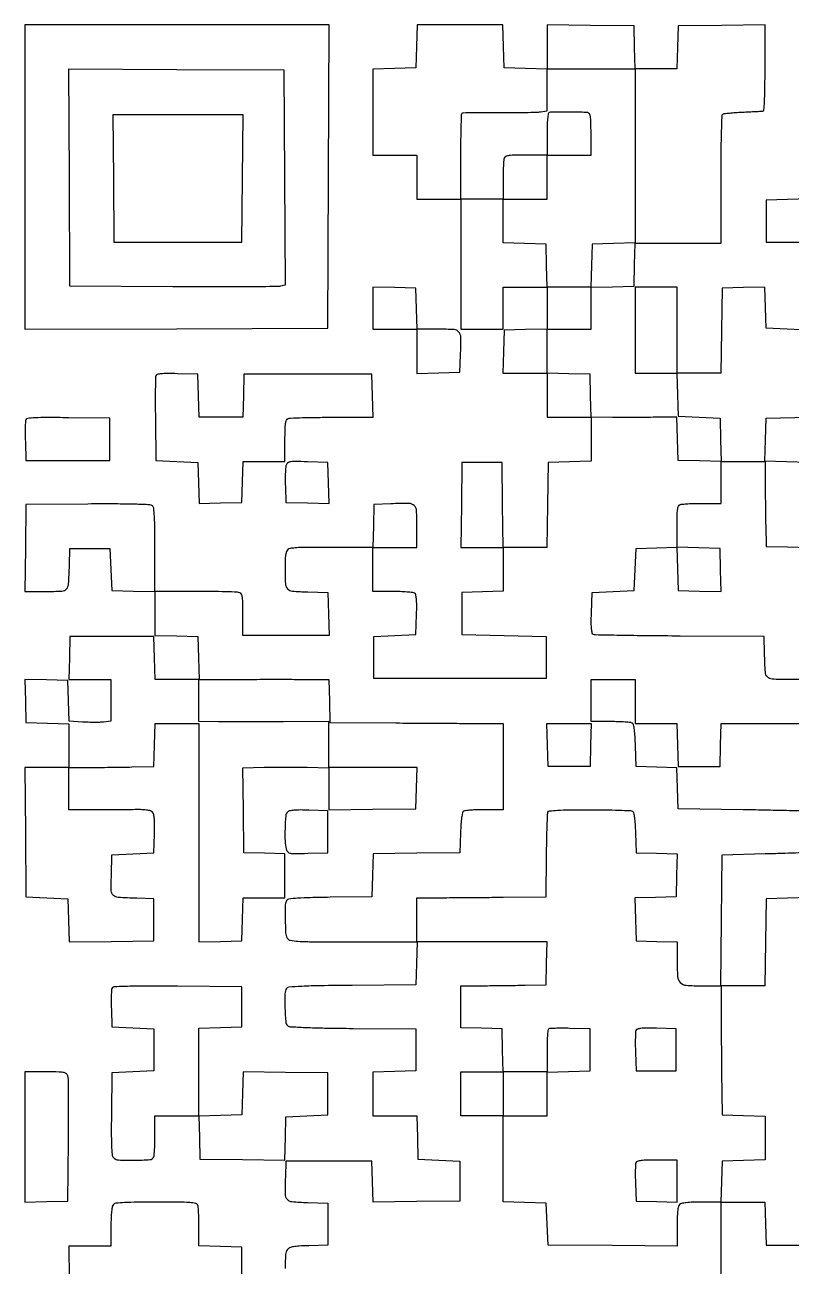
# Model space of a CAD drawing. Extents: x 179 to 1071, y 112 to 1107.
# Drawn here: x 179 to 562, y 487 to 1107 of the extents above; entities that cross this region are included whole.
import ezdxf

# ---------------------------------------------------------------- set-up
doc = ezdxf.new("R2010")
doc.units = 0

msp = doc.modelspace()

# ---------------------------------------------------------------- linework, layer by layer
for points in [[(570.5, 954.5), (560, 955), (549.5, 955.5), (549.214647, 965.783473), (548.929295, 976.066946), (538.214647, 975.783473), (527.5, 975.5), (527.230112, 954.25), (526.960225, 933), (515.980112, 933), (505, 933), (505, 954.5), (505, 976), (494.5, 976), (484, 976), (484, 954.5), (484, 933), (494.466168, 933), (504.932337, 933), (505.216168, 922.25), (505.5, 911.5), (516, 911), (526.5, 910.5), (526.784178, 899.715822), (527.068357, 888.931643), (516.284178, 889.215822), (505.5, 889.5), (505.215624, 900.303679), (504.931248, 911.107358), (494.215624, 910.995248, -0.001254), (489.337511, 910.956444, -0.000736), (483.49984, 910.933234, -0.000736), (477.662114, 910.927201, -0.001254), (472.783832, 910.941569), (462.067663, 911), (461.783832, 921.75), (461.5, 932.5), (450.75, 932.783832), (440, 933.067663), (440, 944.033832), (440, 955), (451, 955), (462, 955), (462, 965.466168), (462, 975.932337), (472.75, 976.216168), (483.5, 976.5), (483.783832, 987.25), (484.067663, 998), (505.533832, 998), (527, 998), (527, 1029.940983, -0.002439), (527.063059, 1042.866973, -0.004789), (527.261912, 1053.150001, -0.001209), (527.531704, 1061.758112, -0.250946), (527.940622, 1062.463302, -0.108827), (528.643005, 1062.709214, -0.004944), (531.192691, 1062.99103, -0.008065), (534.247268, 1063.248415, -0.005672), (537.690622, 1063.443477, 0.000233), (541.156116, 1063.601996, 0.000318), (544.279433, 1063.748316, 0.000207), (546.903456, 1063.874011, 0.003678), (547.75, 1063.921158, 0.366099), (548.410337, 1064.554936, 0.011555), (548.734562, 1068.552927, 0.01191), (548.945216, 1074.747885, 0.002543), (549, 1085.519502), (549, 1107.039005), (527.25, 1106.769502), (505.5, 1106.5), (505.216168, 1095.75), (504.932337, 1085), (494.5, 1085), (484.067663, 1085), (483.783832, 1095.75), (483.5, 1106.5), (461.75, 1106.769502), (440, 1107.039005), (440, 1095.985671), (440, 1084.932337), (429.25, 1085.216168), (418.5, 1085.5), (418.216168, 1096.25), (417.932337, 1107), (396.5, 1107), (375.067663, 1107), (374.783832, 1096.25), (374.5, 1085.5), (363.75, 1085.216168), (353, 1084.932337), (353, 1063.466168), (353, 1042), (364, 1042), (375, 1042), (375, 1031), (375, 1020), (386, 1020), (397, 1020), (397, 987.5), (397, 955), (407.5, 955), (418, 955), (418, 965.5), (418, 976), (429, 976), (440, 976), (440, 965.533832), (440, 955.067663), (429.25, 954.783832), (418.5, 954.5), (418.216168, 943.75), (417.932337, 933), (428.966168, 933), (440, 933), (440, 922), (440, 911), (451, 911), (462, 911), (462, 900.033832), (462, 889.067663), (451.25, 888.783832), (440.5, 888.5), (440.230112, 867.25), (439.960225, 846), (429, 846), (418.039775, 846), (417.769888, 867.25), (417.5, 888.5), (407.5, 888.5), (397.5, 888.5), (397.230112, 867.25), (396.960225, 846), (407.480112, 846), (418, 846), (418, 835.034983), (418, 824.069966), (407.75, 823.784983), (397.5, 823.5), (397.5, 813), (397.5, 802.5), (418.5, 802), (439.5, 801.5), (439.5, 791), (439.5, 780.5), (396.5, 780.5), (353.5, 780.5), (353.5, 791), (353.5, 801.5), (364, 802), (374.5, 802.5), (374.788231, 812.417355, 0.006827), (374.861823, 817.195195, 0.023663), (374.721018, 820.282937, 0.033714), (374.395734, 822.294865, 0.19692), (373.788231, 823.152042, 0.115445), (372.860149, 823.475649, 0.007585), (370.014355, 823.733781, 0.010675), (366.578609, 823.919286, 0.007755), (362.75, 823.984687), (353, 824), (353, 835), (353, 846), (364, 846), (375, 846), (375, 856.480948, 0.01319), (374.788355, 864.50249, 0.203196), (373.602972, 866.933469, 0.179688), (370.965089, 867.928151, 0.009927), (362, 867.795054), (353.5, 867.5), (353.216168, 856.75), (352.932337, 846), (342.216168, 845.937986, -0.001328), (337.39951, 845.922905, -0.000831), (331.761184, 845.929594, -0.000834), (326.207257, 845.954676, -0.00152), (321.672969, 845.996501, 0.008808), (317.402679, 845.973647, 0.017756), (314.042149, 845.776915, 0.018659), (311.531517, 845.445369, 0.131783), (310.422969, 844.93607, 0.139267), (309.765964, 843.97844, 0.041503), (309.337611, 842.240142, 0.029361), (309.084433, 839.715405, 0.010758), (309.013655, 836.127555, 0.011111), (309.210886, 827.915135, 0.176033), (310.267872, 825.377919, 0.188954), (312.679383, 824.200902, 0.013148), (320.357794, 823.783793), (330.5, 823.5), (330.783832, 812.75), (331.067663, 802), (309.533832, 802), (288, 802), (288, 812.393011, 0.005351), (287.940414, 817.960143, 0.030363), (287.69735, 820.913621, 0.063068), (287.23239, 822.601595, 0.205218), (286.418213, 823.393011, 0.083055), (285.220565, 823.636631, 0.001841), (279.303225, 823.821697, 0.004125), (272.357109, 823.956005, 0.002771), (264.418213, 824), (244, 824), (244, 844.877555, 0.002896), (243.940545, 855.14398, 0.011589), (243.722124, 861.42538, 0.012037), (243.379375, 865.595517, 0.195431), (242.727867, 866.810887, 0.16485), (241.429132, 867.308595, 0.003039), (233.987923, 867.55516, 0.005989), (224.194555, 867.702733, 0.002252), (210.477867, 867.683331), (179.5, 867.5), (179.230498, 845.75), (178.960995, 824), (189.461446, 824, 0.01153), (197.468162, 824.184659, 0.199626), (199.784299, 825.27559, 0.170447), (200.829557, 827.755571, 0.007935), (201.24922, 837), (201.5, 845.5), (211.5, 845.5), (221.5, 845.5), (222, 835), (222.5, 824.5), (233.25, 824.216168), (244, 823.932337), (244, 813), (244, 802.067663), (254.75, 801.783832), (265.5, 801.5), (265.783832, 790.75), (266.067663, 780), (255.067663, 780), (244.067663, 780), (243.783832, 790.75), (243.5, 801.5), (222.5, 801.5), (201.5, 801.5), (201.216168, 790.75), (200.932337, 780), (211.466168, 780), (222, 780), (222, 769.609406), (222, 759.218812), (218.25, 758.770874, -0.02236), (216.353302, 758.62993, -0.007904), (213.628598, 758.592728, -0.007828), (210.629941, 758.646142, -0.009118), (207.783526, 758.793437), (201.067052, 759.263937), (200.783526, 769.381969), (200.5, 779.5), (189.715822, 779.784178), (178.931643, 780.068357), (179.215822, 769.284178), (179.5, 758.5), (190.25, 758.216168), (201, 757.932337), (201, 746.966168), (201, 736), (189.986147, 736), (178.972294, 736), (179.236147, 703.75), (179.5, 671.5), (190, 671), (200.5, 670.5), (200.784032, 659.730211), (201.068065, 648.960423), (222.284032, 649.230211), (243.5, 649.5), (243.5, 660), (243.5, 670.5), (235, 670.75078, -0.007628), (225.685433, 671.167898, -0.170037), (223.227472, 672.198021, -0.207027), (222.186732, 674.474513, -0.012089), (222.215323, 682.277755), (222.5, 692.5), (233, 693), (243.5, 693.5), (243.788859, 702.850715, 0.00868), (243.846495, 707.112838, 0.020824), (243.702884, 710.268371, 0.02557), (243.387533, 712.534844, 0.126505), (242.842104, 713.690253, 0.146347), (241.742653, 714.42233, 0.045921), (239.785545, 714.829324, 0.026969), (236.697267, 715.012769, 0.006443), (231.553246, 714.974284, -0.002528), (226.963167, 714.903994, -0.001462), (221.442203, 714.863506, -0.001461), (215.902543, 714.855258, -0.002453), (211.25, 714.884747), (201, 715), (201, 725.5), (201, 736), (211.25, 736.072108, 0.00076), (215.967405, 736.112467, 0.000422), (221.720312, 736.17529, 0.000421), (227.544418, 736.248714, 0.000681), (232.5, 736.322108), (243.5, 736.5), (243.783832, 747.25), (244.067663, 758), (255.033832, 758), (266, 758), (266, 703.466168), (266, 648.932337), (276.75, 649.216168), (287.5, 649.5), (287.783832, 660.25), (288.067663, 671), (298.533832, 671), (309, 671), (309, 681.965017), (309, 692.930034), (298.75, 693.215017), (288.5, 693.5), (288.230301, 714.685272), (287.960601, 735.870545), (298.580194, 736.185272, -0.004684), (303.433871, 736.283619, -0.002696), (309.282188, 736.315786, -0.002693), (315.157154, 736.284786, -0.004497), (320.099893, 736.187616), (331, 735.875232), (331, 725.418114), (331, 714.960995), (352.75, 715.230498), (374.5, 715.5), (374.784983, 725.75), (375.069966, 736), (353.034983, 736), (331, 736), (331, 747.526666), (331, 759.053332), (308.25, 758.899691, -0.000751), (298.825002, 758.850199, -0.000732), (289.31875, 758.828481, -0.000721), (280.96702, 758.833672, -0.00274), (275.75, 758.873025), (266, 759), (266, 769.5), (266, 780), (275.75, 780.042318, -0.000334), (290.337255, 780.095894, -0.00058), (302.447554, 780.11825, -0.000695), (312.507429, 780.111185, -0.001268), (320.716168, 780.073195), (330.932337, 780), (331.216168, 769.25), (331.5, 758.5), (364.5, 758.310067, -0.000003), (377.88575, 758.232946, -0.000003), (390.817187, 758.158282, -0.000003), (401.851282, 758.094435, -0.000017), (407.75, 758.060067), (418, 758), (418, 736.5), (418, 715), (408.75, 714.984687, 0.007698), (405.118512, 714.922759, 0.010614), (401.861399, 714.747767, 0.007503), (399.163074, 714.50451, 0.115815), (398.288805, 714.199653, 0.199883), (397.737468, 713.411, 0.01918), (397.315749, 711.055937, 0.019108), (396.987032, 707.800174, 0.00836), (396.788805, 703.464966), (396.5, 693.5), (374.783635, 693.230591), (353.06727, 692.961183), (352.783635, 682.230591), (352.5, 671.5), (331.546095, 671.229091, 0.00313), (321.748611, 671.041083, 0.010448), (315.324426, 670.743168, 0.008069), (310.813666, 670.366222, 0.23354), (309.856996, 669.768614, 0.133261), (309.169461, 667.452928, 0.008843), (309.127646, 660.44602, 0.009779), (309.345205, 653.491725, 0.110589), (310.078645, 650.853051, 0.228924), (311.595656, 649.748586, 0.030786), (315.625494, 649.272226, 0.01296), (323.235731, 649.042385, 0.001069), (343.069015, 649), (375.067663, 649), (374.783832, 638.25), (374.5, 627.5), (342.550168, 627.235681, 0.001803), (326.830801, 627.048944, 0.007577), (317.392156, 626.759672, 0.00522), (310.927232, 626.395763, 0.238962), (309.81548, 625.735681, 0.136112), (308.990293, 623.023091, 0.01317), (309.00132, 616.07945, 0.010814), (309.349708, 609.054618, 0.204505), (310.335018, 607.136923, 0.160713), (311.707475, 606.598236, 0.00336), (319.117732, 606.237801, 0.006154), (329.004508, 605.945319, 0.002212), (343.085018, 605.764478), (374.5, 605.5), (374.5, 595), (374.5, 584.5), (363.75, 584.216168), (353, 583.932337), (353, 572.966168), (353, 562), (363.966168, 562), (374.932337, 562), (375.216168, 551.25), (375.5, 540.5), (386, 540), (396.5, 539.5), (396.5, 529.5), (396.5, 519.5), (374.785197, 519.230596), (353.070395, 518.961191), (352.785197, 529.230596), (352.5, 539.5), (331, 539.5), (309.5, 539.5), (309.203496, 531.503355, 0.010944), (309.075074, 523.041159, 0.179106), (310.060296, 520.432921, 0.195806), (312.473421, 519.211819, 0.013482), (320.2603, 518.784869), (330.5, 518.5), (330.5, 508), (330.5, 497.5), (321, 497.224459, 0.007256), (316.117316, 497.011887, 0.030165), (313.191066, 496.663989, 0.052369), (311.340539, 496.125269, 0.135585), (310.25, 495.28333, 0.144937), (309.344285, 492.847149, 0.011337), (309.026208, 485.8458, 0.011689)], [(571, 780), (560.519052, 780, -0.011573), (552.528292, 780.184972, -0.199796), (550.214363, 781.27627, -0.170244), (549.170229, 783.756564, -0.007926), (548.75078, 793), (548.5, 801.5), (506.52067, 801.731013, -0.0011), (490.334092, 801.855715, -0.001752), (476.489175, 802.041365, -0.000349), (464.298634, 802.256064, -0.087245), (463.23549, 802.463129, -0.244237), (462.604943, 803.174423, -0.037944), (462.275691, 805.088522, -0.024519), (462.135511, 808.169486, -0.006051), (462.214819, 813.232115), (462.5, 823.5), (473, 824), (483.5, 824.5), (484, 835), (484.5, 845.5), (494.715817, 845.784606), (504.931635, 846.069211), (505.215817, 835.284606), (505.5, 824.5), (516.284178, 824.215822), (527.068357, 823.931643), (526.784178, 834.715822), (526.5, 845.5), (515.75, 845.783832), (505, 846.067663), (505, 856.426843, -0.005377), (505.059651, 861.973908, -0.030446), (505.302822, 864.919034, -0.063217), (505.767927, 866.602718, -0.20495), (506.581787, 867.393011, -0.07203), (507.638111, 867.632106, -0.005915), (510.465525, 867.821697, -0.007831), (513.859224, 867.955695, -0.005951), (517.581787, 868), (527, 868), (527, 878.5), (527, 889), (538, 889), (549, 889), (549.074274, 878.25, 0.00076), (549.115378, 873.373532, 0.000454), (549.178349, 867.573437, 0.000454), (549.251555, 861.797094, 0.000788), (549.324274, 857), (549.5, 846.5), (560.269987, 846.215966), (571.039973, 845.931931)], [(570.517736, 714.286517, 0.000058), (561.026562, 714.504968, 0.000937), (550.479199, 714.726733, 0.000568), (538, 714.951526), (505.5, 715.5), (505.215399, 725.715399), (504.930798, 735.930798), (494.715399, 736.215399), (484.5, 736.5), (484.212654, 746.964064, 0.007781), (484.01506, 751.554841, 0.018541), (483.68903, 754.952903, 0.018631), (483.269945, 757.394503, 0.202046), (482.712654, 758.198752, 0.117191), (481.828495, 758.504352, 0.006974), (478.992154, 758.747502, 0.010182), (475.573226, 758.922723, 0.007318), (471.75, 758.984687), (462, 759), (462, 769.5), (462, 780), (473, 780), (484, 780), (484, 769), (484, 758), (494.466168, 758), (504.932337, 758), (505.216168, 747.25), (505.5, 736.5), (516, 736.5), (526.5, 736.5), (526.783832, 747.25), (527.067663, 758), (537.283832, 758.091103, -0.001998), (541.899858, 758.11382, -0.001217), (547.35267, 758.105589, -0.00122), (552.757847, 758.07108, -0.002161), (557.214619, 758.012486, 0.009074), (566.769044, 758.018961, 0.171343)], [(570.931657, 671.06697), (560.215829, 670.783485), (549.5, 670.5), (549.230498, 648.75), (548.960995, 627), (537.966833, 627), (526.972671, 627), (527.236336, 659.75), (527.5, 692.5), (549, 693.050293, 0.000841), (557.261248, 693.275652, 0.001379), (564.257812, 693.497602, 0.000127), (570.51991, 693.715128, 0.161135)], [(287.5, 464.5), (287.5, 496.5), (276.75, 496.783832), (266, 497.067663), (266, 506.452044, 0.005972), (265.955693, 510.161644, 0.007852), (265.821697, 513.544413, 0.005942), (265.632085, 516.36267, 0.07196), (265.393011, 517.418213, 0.255133), (264.358607, 518.29797, 0.03233), (261.354935, 518.722902, 0.01678), (255.997733, 518.949887, 0.002197), (244.593011, 519, 0.003289), (235.106122, 518.937595, 0.01072), (228.827164, 518.720287, 0.009688), (224.45245, 518.389768, 0.17439), (223.2, 517.8, 0.150969), (222.671932, 516.799696, 0.019349), (222.311224, 514.369558, 0.018472), (222.074295, 511.071747, 0.008695), (222, 506.8), (222, 497), (211.486336, 497), (200.972671, 497), (201.236336, 464.276688)]]:
    msp.add_lwpolyline(points, format="xyb")
for points in [[(179, 1030.993714), (179, 954.987428), (254.75, 955.243714), (330.5, 955.5), (330.756286, 1031.25), (331.012572, 1107), (255.006286, 1107), (179, 1107)], [(223.235953, 1030.25), (223.5, 998.5), (255.5, 998.5), (287.5, 998.5), (287.764047, 1030.25), (288.028094, 1062), (255.5, 1062), (222.971906, 1062)], [(461.783832, 747.25), (461.5, 736.5), (451, 736.5), (440.5, 736.5), (440.216168, 747.25), (439.932337, 758), (451, 758), (462.067663, 758)]]:
    msp.add_lwpolyline(points, close=True)
for points in [[(308.758677, 1030.77123), (309.017354, 977.04246), (306.758677, 976.494347, -0.057902), (304.987826, 976.276519, -0.000418), (290.035361, 976.188577, -0.001589), (272.903102, 976.156579, -0.001017), (253, 976.223117), (201.5, 976.5), (201.241383, 1030.758691), (200.982767, 1085.017383), (254.741383, 1084.758691), (308.5, 1084.5)], [(484, 1041.533832), (484, 998.067663), (473.25, 997.783832), (462.5, 997.5), (462.216168, 986.75), (461.932337, 976), (451, 976), (440.067663, 976), (439.783832, 986.75), (439.5, 997.5), (428.75, 997.783832), (418, 998.067663), (418, 1009.033832), (418, 1020), (407.5, 1020), (397, 1020), (396.914061, 1030.25, -0.003218), (396.891257, 1041.961191, -0.00435), (397.030911, 1052.549193, -0.000978), (397.258635, 1062.098213, -0.192216), (397.630219, 1062.963553, -0.193772), (398.070073, 1063.150868, -0.000894), (403.159508, 1063.242539, -0.003991), (408.978664, 1063.290488, -0.002489), (415.798329, 1063.258293, 0.002777), (422.814979, 1063.229204, 0.003589), (429.254822, 1063.284499, 0.002728), (434.647493, 1063.398947, 0.031656), (436.75, 1063.588611), (440, 1064.090626), (440, 1074.545313), (440, 1085), (462, 1085), (484, 1085)], [(441.02589, 1063.166667, 0.286615), (440.588735, 1062.645939, 0.011241), (440.282621, 1060.055486, 0.015815), (440.068004, 1056.681126, 0.007973), (440, 1052.416667), (440, 1042), (429.606989, 1042, 0.005351), (424.039857, 1041.940414, 0.030363), (421.086379, 1041.69735, 0.063068), (419.398405, 1041.23239, 0.205218), (418.606989, 1040.418213, 0.07203), (418.367894, 1039.361889, 0.005915), (418.178303, 1036.534475, 0.007831), (418.044305, 1033.140776, 0.005951), (418, 1029.418213), (418, 1020), (429, 1020), (440, 1020), (440, 1031), (440, 1042), (451, 1042), (462, 1042), (462, 1052.5, 0.004282), (461.948183, 1058.549931, 0.036397), (461.704428, 1061.254271, 0.104669), (461.178837, 1062.604431, 0.228229), (460.25, 1063.164004, 0.019845), (456.594895, 1063.360688, 0.003484), (449.708944, 1063.409621, 0.001464), (442.405718, 1063.389255, 0.077264)], [(353, 965.533832), (353, 955), (364, 955), (375, 955), (375, 943.966168), (375, 932.932337), (385.75, 933.216168), (396.5, 933.5), (396.795054, 942, 0.009911), (396.92841, 950.962726, 0.179309), (395.935814, 953.601462, 0.203503), (393.508945, 954.787682, 0.013279), (385.515931, 955), (375.069966, 955), (374.784983, 965.25), (374.5, 975.5), (363.75, 975.783832), (353, 976.067663)], [(244.460699, 931.75818, 0.087787), (244.264261, 930.743783, 0.001376), (244.184809, 924.817509, 0.003604), (244.161015, 917.914021, 0.002374), (244.228584, 909.973), (244.5, 889.5), (255, 889), (265.5, 888.5), (265.785353, 878.216527), (266.070705, 867.933054), (276.785353, 868.216527), (287.5, 868.5), (287.784983, 878.75), (288.069966, 889), (298.534983, 889), (309, 889), (309, 899.393011, -0.005351), (309.059586, 904.960143, -0.030363), (309.30265, 907.913621, -0.063068), (309.76761, 909.601595, -0.205218), (310.581787, 910.393011, -0.083071), (311.77967, 910.636639, -0.001836), (317.706713, 910.821697, -0.004119), (324.663753, 910.956006, -0.002766), (332.615619, 911), (353.067663, 911), (352.783832, 921.75), (352.5, 932.5), (320.5, 932.5), (288.5, 932.5), (288.216168, 921.75), (287.932337, 911), (277, 911), (266.067663, 911), (265.783832, 921.75), (265.5, 932.5), (255.232115, 932.785181, 0.006024), (250.155199, 932.864994, 0.024688), (247.079318, 932.724352, 0.038626), (245.174323, 932.392889, 0.243366)], [(179.436587, 909.695344, 0.081372), (179.24457, 908.76728, 0.005154), (179.157112, 905.976582, 0.007466), (179.136754, 902.633198, 0.005475), (179.210159, 898.924983), (179.5, 889.5), (200.5, 889.5), (221.5, 889.5), (221.5, 900), (221.5, 910.5), (200.726428, 910.77036, 0.002464), (189.866599, 910.858183, 0.013404), (183.985308, 910.719089, 0.016945), (180.358071, 910.412445, 0.278417)], [(309.481251, 886.781321, 0.046914), (309.274577, 885.433422, 0.007847), (309.162778, 882.816384, 0.008537), (309.132101, 879.725971, 0.007479), (309.203496, 876.496645), (309.5, 868.5), (320.285361, 868.21581), (331.070721, 867.931619), (330.785361, 878.21581), (330.5, 888.5), (320.277755, 888.784677, 0.003557), (313.724114, 888.920533, 0.04931), (311.366347, 888.719809, 0.160467), (310.18297, 888.070726, 0.12692)], [(310.233397, 713.833397, 0.179523), (309.36933, 711.950022, 0.010741), (309.030357, 705.607524, 0.016428), (309.036318, 699.265659, 0.057051), (309.639072, 695.216402, 0.125186), (310.35952, 693.930901, 0.157976), (311.551156, 693.283717, 0.049436), (313.903588, 693.082373, 0.003649), (320.375418, 693.216402), (330.5, 693.5), (330.5, 704), (330.5, 714.5), (320.983397, 714.783397, 0.008138), (316.607967, 714.842445, 0.021344), (313.471245, 714.699745, 0.026578), (311.271169, 714.386818, 0.148826)], [(482.711195, 714.199653, -0.199883), (483.262532, 713.411, -0.01918), (483.684251, 711.055937, -0.019108), (484.012968, 707.800174, -0.00836), (484.211195, 703.464966), (484.5, 693.5), (494.783473, 693.214647), (505.066946, 692.929295), (504.783473, 682.214647), (504.5, 671.5), (494.216527, 671.214647), (483.933054, 670.929295), (484.216527, 660.214647), (484.5, 649.5), (494.75, 649.215017), (505, 648.930034), (505, 639.536445, 0.018289), (505.289408, 631.626944, 0.180328), (506.654593, 628.649988, 0.179753), (509.637516, 627.288096, 0.01815), (517.571429, 627), (527, 627), (527.027664, 616.25, 0.000987), (527.052954, 610.688124, 0.000308), (527.112513, 602.342188, 0.000308), (527.190515, 593.019799, 0.00034), (527.277664, 584), (527.5, 562.5), (538.25, 562.216168), (549, 561.932337), (549, 551), (549, 540.067663), (538.25, 539.783832), (527.5, 539.5), (527.215017, 529.25), (526.930034, 519), (517.165017, 519, 0.00874), (512.910654, 518.925625, 0.018513), (509.622935, 518.688556, 0.019392), (507.199003, 518.327709, 0.150838), (506.2, 517.8, 0.151021), (505.67179, 516.799181, 0.019333), (505.311138, 514.366585, 0.018456), (505.074264, 511.064778, 0.008678), (505, 506.786147), (505, 496.972294), (472.75, 497.236147), (440.5, 497.5), (440, 508), (439.5, 518.5), (428.75, 518.783832), (418, 519.067663), (418, 540.533832), (418, 562), (407.5, 562), (397, 562), (397, 573), (397, 584), (407.533832, 584), (418.067663, 584), (417.783832, 594.75), (417.5, 605.5), (407.25, 605.784983), (397, 606.069966), (397, 616.534983), (397, 627), (407.75, 627.074274, 0.00076), (412.626468, 627.115378, 0.000454), (418.426563, 627.178349, 0.000454), (424.202906, 627.251555, 0.000788), (429, 627.324274), (439.5, 627.5), (439.783832, 638.25), (440.067663, 649), (407.533832, 649), (375, 649), (375, 660), (375, 671), (385.75, 671.027664, 0.000987), (391.311876, 671.052954, 0.000308), (399.657813, 671.112513, 0.000308), (408.980201, 671.190515, 0.00034), (418, 671.277664), (439.5, 671.5), (439.75634, 692, -0.002033), (439.888033, 699.947003, -0.003098), (440.073173, 706.845312, -0.001128), (440.282691, 712.78105, -0.079337), (440.474955, 713.75, -0.284774), (441.308023, 714.398839, -0.011851), (445.23151, 714.72584, -0.012202), (451.201083, 714.935148, -0.00285), (461.218615, 714.984687, -0.003539), (469.079054, 714.923121, -0.0054), (475.898132, 714.747767, -0.002133), (481.727633, 714.509929, -0.131011)], [(222.432519, 625.684744, 0.08075), (222.241589, 624.767648, 0.005573), (222.154146, 622.115727, 0.007822), (222.134523, 618.93571, 0.005796), (222.208575, 615.420857), (222.5, 606.5), (233, 606), (243.5, 605.5), (243.5, 595), (243.5, 584.5), (233, 584), (222.5, 583.5), (222.228906, 563.12788, 0.003345), (222.166681, 553.723919, 0.010005), (222.29582, 547.294193, 0.008655), (222.558532, 542.72239, 0.155745), (223.10135, 541.37788, 0.20827), (225.711166, 540.060701, 0.016697), (233.598946, 539.876551, 0.014919), (241.515472, 540.192457, 0.291529), (243.393011, 541.581787, 0.07203), (243.632106, 542.638111, 0.005915), (243.821697, 545.465525, 0.007831), (243.955695, 548.859224, 0.005951), (244, 552.581787), (244, 562), (254.966168, 562), (265.932337, 562), (266.216168, 551.25), (266.5, 540.5), (287.75, 540.230112), (309, 539.960225), (309.111066, 545.730112, -0.0006), (309.163682, 548.303119, -0.000391), (309.230318, 551.273845, -0.000393), (309.299861, 554.171576, -0.00075), (309.361066, 556.5), (309.5, 561.5), (320, 562), (330.5, 562.5), (330.5, 573), (330.5, 583.5), (309.284032, 583.769789), (288.068065, 584.039577), (287.784032, 573.269789), (287.5, 562.5), (276.75, 562.216168), (266, 561.932337), (266, 583.932337), (266, 605.932337), (276.75, 606.216168), (287.5, 606.5), (287.5, 616.5), (287.5, 626.5), (255.223944, 626.763887, 0.001493), (238.112747, 626.852687, 0.008775), (229.132688, 626.714858, 0.008226), (223.449453, 626.43417, 0.292593)], [(440.699448, 605.366114, 0.177451), (440.419778, 604.762931, 0.004898), (440.205463, 601.836713, 0.009512), (440.050668, 598.343898, 0.006317), (440, 594.333333), (440, 584), (429, 584), (418, 584), (418, 573), (418, 562), (429, 562), (440, 562), (440, 572.966168), (440, 583.932337), (450.75, 584.216168), (461.5, 584.5), (461.5, 595), (461.5, 605.5), (451.449448, 605.782781, 0.006672), (447.547259, 605.840477, 0.010046), (444.145783, 605.777033, 0.005301), (441.300668, 605.636532, 0.183378)], [(484.44275, 604.711405, 0.081149), (484.248444, 603.774362, 0.00524), (484.158923, 600.981301, 0.007536), (484.137209, 597.634347, 0.00554), (484.210159, 593.924983), (484.5, 584.5), (494.5, 584.5), (504.5, 584.5), (504.5, 595), (504.5, 605.5), (494.732592, 605.786422, 0.006215), (489.820487, 605.869374, 0.027145), (486.9185, 605.724677, 0.046335), (485.158442, 605.373938, 0.232847)], [(179, 551.466168), (179, 518.932337), (189.75, 519.216168), (200.5, 519.5), (200.7775, 549.5, 0.001763), (200.844237, 561.159276, 0.002635), (200.812934, 571.348438, 0.001104), (200.720949, 580.06604, 0.056444), (200.508448, 581.75, 0.136588), (199.801562, 583.014358, 0.148128), (198.56355, 583.683294, 0.046668), (196.091872, 583.951289, 0.003684), (189.480948, 584), (179, 584)], [(484.42719, 538.670857, 0.080952), (484.238236, 537.761419, 0.005495), (484.152581, 535.111648, 0.007759), (484.13413, 531.934715, 0.005737), (484.208575, 528.420857), (484.5, 519.5), (494.75, 519.215017), (505, 518.930034), (505, 529.465017), (505, 540), (494.968615, 540, 0.006598), (490.101724, 539.935772, 0.024763), (487.056456, 539.704164, 0.036821), (485.136931, 539.316985, 0.237243)]]:
    msp.add_lwpolyline(points, format="xyb", close=True)
for points in [[(570.978805, 1020.067448), (560.239403, 1019.783724), (549.5, 1019.5), (549.5, 1009), (549.5, 998.5), (560, 998.5), (570.5, 998.5)], [(570.5, 888.5), (559.716515, 888.784171), (548.93303, 889.068343), (549.216515, 899.784171), (549.5, 910.5), (571, 911)], [(527, 475.067663), (527, 497.033832), (527, 519), (537.966168, 519), (548.932337, 519), (549.216168, 508.25), (549.5, 497.5), (571, 497.5)]]:
    msp.add_lwpolyline(points)

doc.saveas('drawing.dxf')
